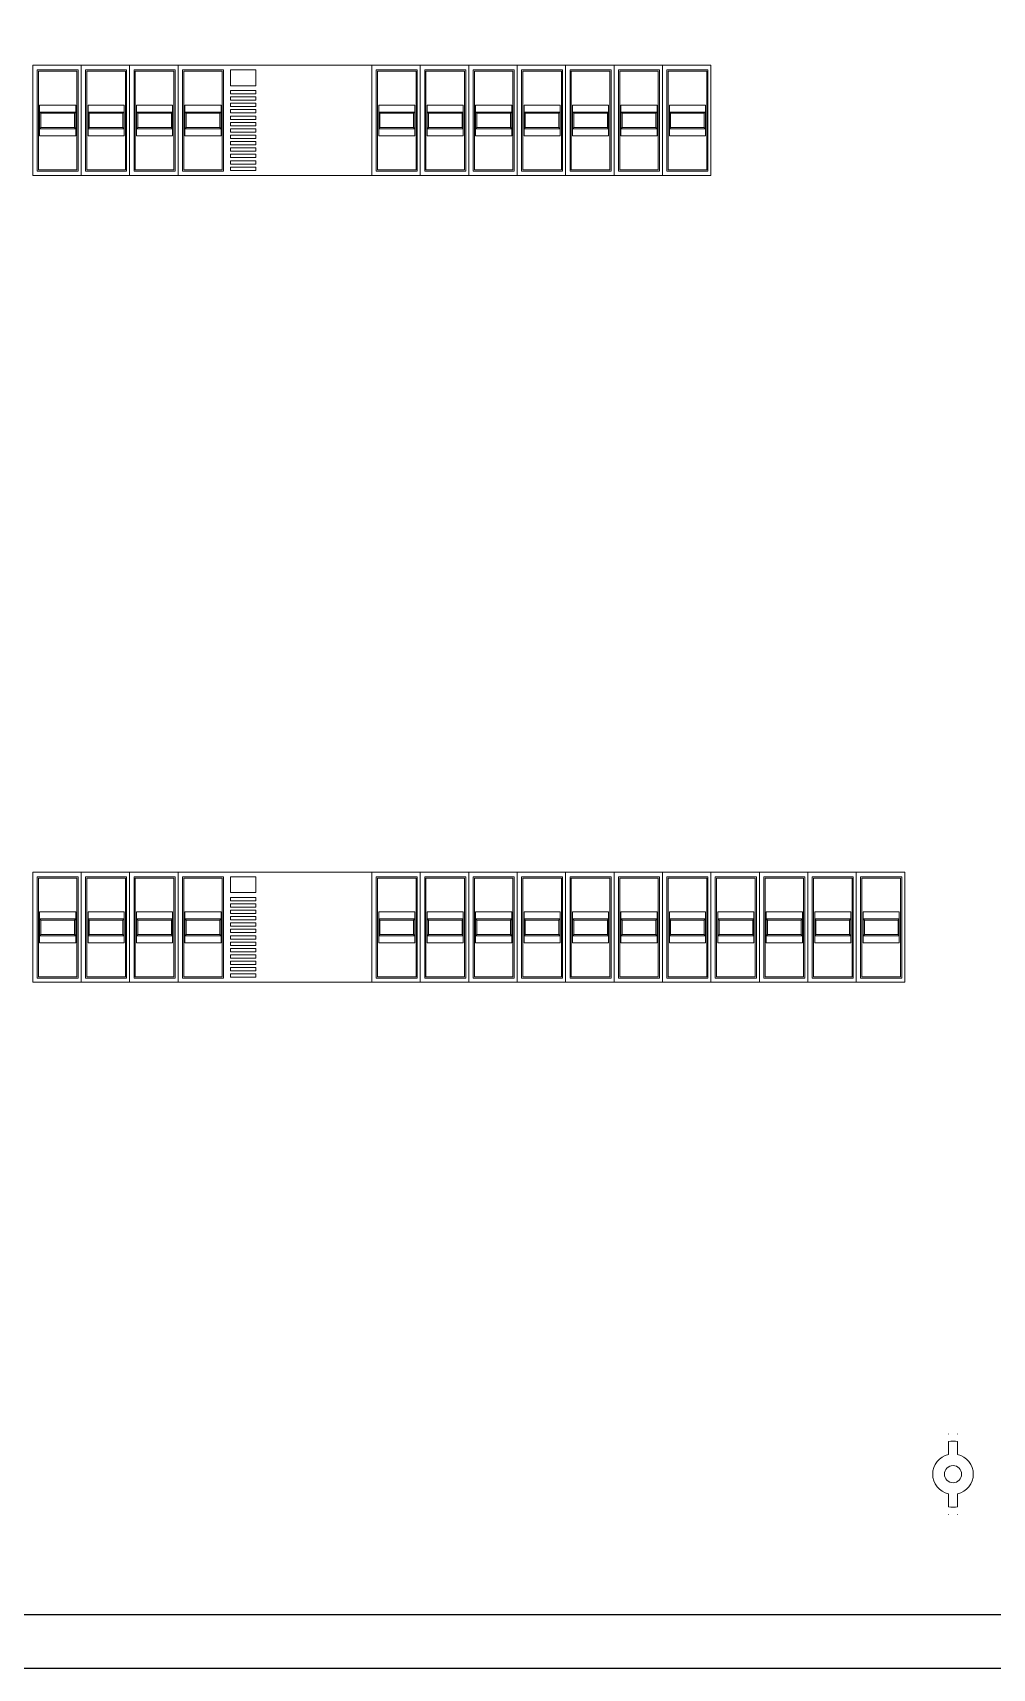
# Model space of a CAD drawing. Header units: millimetres. Extents: x 2046 to 14753, y 2361 to 29276.
# Drawn here: x 10163.2 to 10198.9, y 4203.6 to 4264.4 of the extents above; entities that cross this region are included whole.
import ezdxf

# ---------------------------------------------------------------- set-up
doc = ezdxf.new("R2010")
doc.units = ezdxf.units.MM
doc.layers.add('MYKUVVET', color=1, linetype='Continuous')

msp = doc.modelspace()

# ---------------------------------------------------------------- linework, layer by layer
at = {"color": 8, "lineweight": 9}
for p, q in [((10163.249, 4263.155), (10163.249, 4259.064)), ((10165.049, 4263.155), (10163.249, 4263.155)), ((10165.049, 4263.155), (10165.049, 4259.064)), ((10166.849, 4263.155), (10165.049, 4263.155)), ((10166.849, 4263.155), (10166.849, 4259.064)), ((10168.649, 4263.155), (10166.849, 4263.155)), ((10175.849, 4263.155), (10175.849, 4259.064)), ((10177.649, 4263.155), (10175.849, 4263.155)), ((10177.649, 4263.155), (10177.649, 4259.064)), ((10179.449, 4263.155), (10177.649, 4263.155)), ((10179.449, 4263.155), (10179.449, 4259.064)), ((10181.249, 4263.155), (10179.449, 4263.155)), ((10181.249, 4263.155), (10181.249, 4259.064)), ((10183.049, 4263.155), (10181.249, 4263.155)), ((10183.049, 4263.155), (10183.049, 4259.064)), ((10184.849, 4263.155), (10183.049, 4263.155)), ((10184.849, 4263.155), (10184.849, 4259.064)), ((10186.649, 4263.155), (10184.849, 4263.155)), ((10186.649, 4263.155), (10186.649, 4259.064)), ((10188.449, 4263.155), (10186.649, 4263.155)), ((10188.449, 4263.155), (10188.449, 4259.064)), ((10163.249, 4259.064), (10165.049, 4259.064)), ((10165.049, 4259.064), (10166.849, 4259.064)), ((10166.849, 4259.064), (10168.649, 4259.064)), ((10175.849, 4259.064), (10177.649, 4259.064)), ((10177.649, 4259.064), (10179.449, 4259.064)), ((10179.449, 4259.064), (10181.249, 4259.064)), ((10181.249, 4259.064), (10183.049, 4259.064)), ((10183.049, 4259.064), (10184.849, 4259.064)), ((10184.849, 4259.064), (10186.649, 4259.064)), ((10186.649, 4259.064), (10188.449, 4259.064)), ((10163.249, 4233.155), (10163.249, 4229.064)), ((10165.049, 4233.155), (10163.249, 4233.155)), ((10165.049, 4233.155), (10165.049, 4229.064)), ((10166.849, 4233.155), (10165.049, 4233.155)), ((10166.849, 4233.155), (10166.849, 4229.064)), ((10168.649, 4233.155), (10166.849, 4233.155)), ((10175.849, 4233.155), (10175.849, 4229.064)), ((10177.649, 4233.155), (10175.849, 4233.155)), ((10177.649, 4233.155), (10177.649, 4229.064)), ((10179.449, 4233.155), (10177.649, 4233.155)), ((10179.449, 4233.155), (10179.449, 4229.064)), ((10181.249, 4233.155), (10179.449, 4233.155)), ((10181.249, 4233.155), (10181.249, 4229.064)), ((10183.049, 4233.155), (10181.249, 4233.155)), ((10183.049, 4233.155), (10183.049, 4229.064)), ((10184.849, 4233.155), (10183.049, 4233.155)), ((10184.849, 4233.155), (10184.849, 4229.064)), ((10186.649, 4233.155), (10184.849, 4233.155)), ((10186.649, 4233.155), (10186.649, 4229.064)), ((10188.449, 4233.155), (10186.649, 4233.155)), ((10188.449, 4233.155), (10188.449, 4229.064)), ((10190.249, 4233.155), (10188.449, 4233.155)), ((10190.249, 4233.155), (10190.249, 4229.064)), ((10192.049, 4233.155), (10190.249, 4233.155)), ((10192.049, 4233.155), (10192.049, 4229.064)), ((10193.849, 4233.155), (10192.049, 4233.155)), ((10193.849, 4233.155), (10193.849, 4229.064)), ((10195.649, 4233.155), (10193.849, 4233.155)), ((10195.649, 4233.155), (10195.649, 4229.064)), ((10163.249, 4229.064), (10165.049, 4229.064)), ((10165.049, 4229.064), (10166.849, 4229.064)), ((10166.849, 4229.064), (10168.649, 4229.064)), ((10175.849, 4229.064), (10177.649, 4229.064)), ((10177.649, 4229.064), (10179.449, 4229.064)), ((10179.449, 4229.064), (10181.249, 4229.064)), ((10181.249, 4229.064), (10183.049, 4229.064)), ((10183.049, 4229.064), (10184.849, 4229.064)), ((10184.849, 4229.064), (10186.649, 4229.064)), ((10186.649, 4229.064), (10188.449, 4229.064)), ((10188.449, 4229.064), (10190.249, 4229.064)), ((10190.249, 4229.064), (10192.049, 4229.064)), ((10192.049, 4229.064), (10193.849, 4229.064)), ((10193.849, 4229.064), (10195.649, 4229.064))]:
    msp.add_line(p, q, dxfattribs=at)
at = {"color": 30, "lineweight": 9}
for p, q in [((10163.412, 4262.982), (10163.412, 4259.218)), ((10164.937, 4262.982), (10163.412, 4262.982)), ((10163.458, 4262.936), (10163.458, 4259.263)), ((10164.892, 4262.936), (10163.458, 4262.936)), ((10164.892, 4259.263), (10164.892, 4262.936)), ((10164.937, 4259.218), (10164.937, 4262.982)), ((10165.212, 4262.982), (10165.212, 4259.218)), ((10166.737, 4262.982), (10165.212, 4262.982)), ((10165.258, 4262.936), (10165.258, 4259.263)), ((10166.692, 4262.936), (10165.258, 4262.936)), ((10166.692, 4259.263), (10166.692, 4262.936)), ((10166.737, 4259.218), (10166.737, 4262.982)), ((10167.012, 4262.982), (10167.012, 4259.218)), ((10168.537, 4262.982), (10167.012, 4262.982)), ((10167.058, 4262.936), (10167.058, 4259.263)), ((10168.492, 4262.936), (10167.058, 4262.936)), ((10168.492, 4259.263), (10168.492, 4262.936)), ((10168.537, 4259.218), (10168.537, 4262.982)), ((10168.649, 4263.155), (10168.649, 4259.064)), ((10175.849, 4263.155), (10168.649, 4263.155)), ((10168.812, 4262.982), (10168.812, 4259.218)), ((10170.337, 4262.982), (10168.812, 4262.982)), ((10168.858, 4262.936), (10168.858, 4259.263)), ((10170.292, 4262.936), (10168.858, 4262.936)), ((10170.292, 4259.263), (10170.292, 4262.936)), ((10170.337, 4259.218), (10170.337, 4262.982)), ((10170.596, 4262.982), (10170.596, 4262.397)), ((10171.544, 4262.982), (10170.596, 4262.982)), ((10171.544, 4262.397), (10171.544, 4262.982)), ((10175.849, 4259.064), (10175.849, 4263.155)), ((10176.012, 4262.982), (10176.012, 4259.218)), ((10177.537, 4262.982), (10176.012, 4262.982)), ((10176.058, 4262.936), (10176.058, 4259.263)), ((10177.492, 4262.936), (10176.058, 4262.936)), ((10177.492, 4259.263), (10177.492, 4262.936)), ((10177.537, 4259.218), (10177.537, 4262.982)), ((10177.812, 4262.982), (10177.812, 4259.218)), ((10179.337, 4262.982), (10177.812, 4262.982)), ((10177.858, 4262.936), (10177.858, 4259.263)), ((10179.292, 4262.936), (10177.858, 4262.936)), ((10179.292, 4259.263), (10179.292, 4262.936)), ((10179.337, 4259.218), (10179.337, 4262.982)), ((10179.612, 4262.982), (10179.612, 4259.218)), ((10181.137, 4262.982), (10179.612, 4262.982)), ((10179.658, 4262.936), (10179.658, 4259.263)), ((10181.092, 4262.936), (10179.658, 4262.936)), ((10181.092, 4259.263), (10181.092, 4262.936)), ((10181.137, 4259.218), (10181.137, 4262.982)), ((10181.412, 4262.982), (10181.412, 4259.218)), ((10182.937, 4262.982), (10181.412, 4262.982)), ((10181.458, 4262.936), (10181.458, 4259.263)), ((10182.892, 4262.936), (10181.458, 4262.936)), ((10182.892, 4259.263), (10182.892, 4262.936)), ((10182.937, 4259.218), (10182.937, 4262.982)), ((10183.212, 4262.982), (10183.212, 4259.218)), ((10184.737, 4262.982), (10183.212, 4262.982)), ((10183.258, 4262.936), (10183.258, 4259.263)), ((10184.692, 4262.936), (10183.258, 4262.936)), ((10184.692, 4259.263), (10184.692, 4262.936)), ((10184.737, 4259.218), (10184.737, 4262.982)), ((10185.012, 4262.982), (10185.012, 4259.218)), ((10186.537, 4262.982), (10185.012, 4262.982)), ((10185.058, 4262.936), (10185.058, 4259.263)), ((10186.492, 4262.936), (10185.058, 4262.936)), ((10186.492, 4259.263), (10186.492, 4262.936)), ((10186.537, 4259.218), (10186.537, 4262.982)), ((10186.812, 4262.982), (10186.812, 4259.218)), ((10188.337, 4262.982), (10186.812, 4262.982)), ((10186.858, 4262.936), (10186.858, 4259.263)), ((10188.292, 4262.936), (10186.858, 4262.936)), ((10188.292, 4259.263), (10188.292, 4262.936)), ((10188.337, 4259.218), (10188.337, 4262.982)), ((10170.596, 4262.397), (10171.544, 4262.397)), ((10170.596, 4262.22), (10170.596, 4262.095)), ((10171.544, 4262.22), (10170.596, 4262.22)), ((10171.544, 4262.095), (10171.544, 4262.22)), ((10163.503, 4261.678), (10163.503, 4260.532)), ((10164.846, 4261.678), (10163.503, 4261.678)), ((10164.846, 4260.532), (10164.846, 4261.678)), ((10165.303, 4261.678), (10165.303, 4260.532)), ((10166.646, 4261.678), (10165.303, 4261.678)), ((10166.646, 4260.532), (10166.646, 4261.678)), ((10167.103, 4261.678), (10167.103, 4260.532)), ((10168.446, 4261.678), (10167.103, 4261.678)), ((10168.446, 4260.532), (10168.446, 4261.678)), ((10168.903, 4261.678), (10168.903, 4260.532)), ((10170.246, 4261.678), (10168.903, 4261.678)), ((10170.246, 4260.532), (10170.246, 4261.678)), ((10170.596, 4262.095), (10171.544, 4262.095)), ((10170.596, 4261.982), (10170.596, 4261.858)), ((10171.544, 4261.982), (10170.596, 4261.982)), ((10170.596, 4261.858), (10171.544, 4261.858)), ((10170.596, 4261.745), (10170.596, 4261.62)), ((10171.544, 4261.745), (10170.596, 4261.745)), ((10170.596, 4261.62), (10171.544, 4261.62)), ((10171.544, 4261.858), (10171.544, 4261.982)), ((10171.544, 4261.62), (10171.544, 4261.745)), ((10176.103, 4261.678), (10176.103, 4260.532)), ((10177.446, 4261.678), (10176.103, 4261.678)), ((10177.446, 4260.532), (10177.446, 4261.678)), ((10177.903, 4261.678), (10177.903, 4260.532)), ((10179.246, 4261.678), (10177.903, 4261.678)), ((10179.246, 4260.532), (10179.246, 4261.678)), ((10179.703, 4261.678), (10179.703, 4260.532)), ((10181.046, 4261.678), (10179.703, 4261.678)), ((10181.046, 4260.532), (10181.046, 4261.678)), ((10181.503, 4261.678), (10181.503, 4260.532)), ((10182.846, 4261.678), (10181.503, 4261.678)), ((10182.846, 4260.532), (10182.846, 4261.678)), ((10183.303, 4261.678), (10183.303, 4260.532)), ((10184.646, 4261.678), (10183.303, 4261.678)), ((10184.646, 4260.532), (10184.646, 4261.678)), ((10185.103, 4261.678), (10185.103, 4260.532)), ((10186.446, 4261.678), (10185.103, 4261.678)), ((10186.446, 4260.532), (10186.446, 4261.678)), ((10186.903, 4261.678), (10186.903, 4260.532)), ((10188.246, 4261.678), (10186.903, 4261.678)), ((10188.246, 4260.532), (10188.246, 4261.678)), ((10164.846, 4261.417), (10163.503, 4261.417)), ((10163.549, 4261.371), (10163.503, 4261.417)), ((10164.801, 4261.371), (10163.549, 4261.371)), ((10163.549, 4260.839), (10163.549, 4261.371)), ((10164.801, 4261.371), (10164.846, 4261.417)), ((10164.801, 4260.839), (10164.801, 4261.371)), ((10166.646, 4261.417), (10165.303, 4261.417)), ((10165.349, 4261.371), (10165.303, 4261.417)), ((10166.601, 4261.371), (10165.349, 4261.371)), ((10165.349, 4260.839), (10165.349, 4261.371)), ((10166.601, 4261.371), (10166.646, 4261.417)), ((10166.601, 4260.839), (10166.601, 4261.371)), ((10168.446, 4261.417), (10167.103, 4261.417)), ((10167.149, 4261.371), (10167.103, 4261.417)), ((10168.401, 4261.371), (10167.149, 4261.371)), ((10167.149, 4260.839), (10167.149, 4261.371)), ((10168.401, 4261.371), (10168.446, 4261.417)), ((10168.401, 4260.839), (10168.401, 4261.371)), ((10170.246, 4261.417), (10168.903, 4261.417)), ((10168.949, 4261.371), (10168.903, 4261.417)), ((10170.201, 4261.371), (10168.949, 4261.371)), ((10168.949, 4260.839), (10168.949, 4261.371)), ((10170.201, 4261.371), (10170.246, 4261.417)), ((10170.201, 4260.839), (10170.201, 4261.371)), ((10170.596, 4261.508), (10170.596, 4261.383)), ((10171.544, 4261.508), (10170.596, 4261.508)), ((10170.596, 4261.383), (10171.544, 4261.383)), ((10170.596, 4261.27), (10170.596, 4261.146)), ((10171.544, 4261.27), (10170.596, 4261.27)), ((10170.596, 4261.146), (10171.544, 4261.146)), ((10170.596, 4261.033), (10170.596, 4260.909)), ((10171.544, 4261.033), (10170.596, 4261.033)), ((10170.596, 4260.909), (10171.544, 4260.909)), ((10171.544, 4261.383), (10171.544, 4261.508)), ((10171.544, 4261.146), (10171.544, 4261.27)), ((10171.544, 4260.909), (10171.544, 4261.033)), ((10177.446, 4261.417), (10176.103, 4261.417)), ((10176.149, 4261.371), (10176.103, 4261.417)), ((10177.401, 4261.371), (10176.149, 4261.371)), ((10176.149, 4260.839), (10176.149, 4261.371)), ((10177.401, 4261.371), (10177.446, 4261.417)), ((10177.401, 4260.839), (10177.401, 4261.371)), ((10179.246, 4261.417), (10177.903, 4261.417)), ((10177.949, 4261.371), (10177.903, 4261.417)), ((10179.201, 4261.371), (10177.949, 4261.371)), ((10177.949, 4260.839), (10177.949, 4261.371)), ((10179.201, 4261.371), (10179.246, 4261.417)), ((10179.201, 4260.839), (10179.201, 4261.371)), ((10181.046, 4261.417), (10179.703, 4261.417)), ((10179.749, 4261.371), (10179.703, 4261.417)), ((10181.001, 4261.371), (10179.749, 4261.371)), ((10179.749, 4260.839), (10179.749, 4261.371)), ((10181.001, 4261.371), (10181.046, 4261.417)), ((10181.001, 4260.839), (10181.001, 4261.371)), ((10182.846, 4261.417), (10181.503, 4261.417)), ((10181.549, 4261.371), (10181.503, 4261.417)), ((10182.801, 4261.371), (10181.549, 4261.371)), ((10181.549, 4260.839), (10181.549, 4261.371)), ((10182.801, 4261.371), (10182.846, 4261.417)), ((10182.801, 4260.839), (10182.801, 4261.371)), ((10184.646, 4261.417), (10183.303, 4261.417)), ((10183.349, 4261.371), (10183.303, 4261.417)), ((10184.601, 4261.371), (10183.349, 4261.371)), ((10183.349, 4260.839), (10183.349, 4261.371)), ((10184.601, 4261.371), (10184.646, 4261.417)), ((10184.601, 4260.839), (10184.601, 4261.371)), ((10186.446, 4261.417), (10185.103, 4261.417)), ((10185.149, 4261.371), (10185.103, 4261.417)), ((10186.401, 4261.371), (10185.149, 4261.371)), ((10185.149, 4260.839), (10185.149, 4261.371)), ((10186.401, 4261.371), (10186.446, 4261.417)), ((10186.401, 4260.839), (10186.401, 4261.371)), ((10188.246, 4261.417), (10186.903, 4261.417)), ((10186.949, 4261.371), (10186.903, 4261.417)), ((10188.201, 4261.371), (10186.949, 4261.371)), ((10186.949, 4260.839), (10186.949, 4261.371)), ((10188.201, 4261.371), (10188.246, 4261.417)), ((10188.201, 4260.839), (10188.201, 4261.371)), ((10163.549, 4260.839), (10163.503, 4260.794)), ((10164.846, 4260.794), (10163.503, 4260.794)), ((10163.503, 4260.532), (10164.846, 4260.532)), ((10164.801, 4260.839), (10163.549, 4260.839)), ((10164.801, 4260.839), (10164.846, 4260.794)), ((10165.349, 4260.839), (10165.303, 4260.794)), ((10166.646, 4260.794), (10165.303, 4260.794)), ((10165.303, 4260.532), (10166.646, 4260.532)), ((10166.601, 4260.839), (10165.349, 4260.839)), ((10166.601, 4260.839), (10166.646, 4260.794)), ((10167.149, 4260.839), (10167.103, 4260.794)), ((10168.446, 4260.794), (10167.103, 4260.794)), ((10167.103, 4260.532), (10168.446, 4260.532)), ((10168.401, 4260.839), (10167.149, 4260.839)), ((10168.401, 4260.839), (10168.446, 4260.794)), ((10168.949, 4260.839), (10168.903, 4260.794)), ((10170.246, 4260.794), (10168.903, 4260.794)), ((10168.903, 4260.532), (10170.246, 4260.532)), ((10170.201, 4260.839), (10168.949, 4260.839)), ((10170.201, 4260.839), (10170.246, 4260.794)), ((10170.596, 4260.796), (10170.596, 4260.671)), ((10171.544, 4260.796), (10170.596, 4260.796)), ((10170.596, 4260.671), (10171.544, 4260.671)), ((10170.596, 4260.559), (10170.596, 4260.434)), ((10171.544, 4260.559), (10170.596, 4260.559)), ((10170.596, 4260.434), (10171.544, 4260.434)), ((10170.596, 4260.321), (10170.596, 4260.197)), ((10171.544, 4260.321), (10170.596, 4260.321)), ((10171.544, 4260.671), (10171.544, 4260.796)), ((10171.544, 4260.434), (10171.544, 4260.559)), ((10171.544, 4260.197), (10171.544, 4260.321)), ((10176.149, 4260.839), (10176.103, 4260.794)), ((10177.446, 4260.794), (10176.103, 4260.794)), ((10176.103, 4260.532), (10177.446, 4260.532)), ((10177.401, 4260.839), (10176.149, 4260.839)), ((10177.401, 4260.839), (10177.446, 4260.794)), ((10177.949, 4260.839), (10177.903, 4260.794)), ((10179.246, 4260.794), (10177.903, 4260.794)), ((10177.903, 4260.532), (10179.246, 4260.532)), ((10179.201, 4260.839), (10177.949, 4260.839)), ((10179.201, 4260.839), (10179.246, 4260.794)), ((10179.749, 4260.839), (10179.703, 4260.794)), ((10181.046, 4260.794), (10179.703, 4260.794)), ((10179.703, 4260.532), (10181.046, 4260.532)), ((10181.001, 4260.839), (10179.749, 4260.839)), ((10181.001, 4260.839), (10181.046, 4260.794)), ((10181.549, 4260.839), (10181.503, 4260.794)), ((10182.846, 4260.794), (10181.503, 4260.794)), ((10181.503, 4260.532), (10182.846, 4260.532)), ((10182.801, 4260.839), (10181.549, 4260.839)), ((10182.801, 4260.839), (10182.846, 4260.794)), ((10183.349, 4260.839), (10183.303, 4260.794)), ((10184.646, 4260.794), (10183.303, 4260.794)), ((10183.303, 4260.532), (10184.646, 4260.532)), ((10184.601, 4260.839), (10183.349, 4260.839)), ((10184.601, 4260.839), (10184.646, 4260.794)), ((10185.149, 4260.839), (10185.103, 4260.794)), ((10186.446, 4260.794), (10185.103, 4260.794)), ((10185.103, 4260.532), (10186.446, 4260.532)), ((10186.401, 4260.839), (10185.149, 4260.839)), ((10186.401, 4260.839), (10186.446, 4260.794)), ((10186.949, 4260.839), (10186.903, 4260.794)), ((10188.246, 4260.794), (10186.903, 4260.794)), ((10186.903, 4260.532), (10188.246, 4260.532)), ((10188.201, 4260.839), (10186.949, 4260.839)), ((10188.201, 4260.839), (10188.246, 4260.794)), ((10170.596, 4260.197), (10171.544, 4260.197)), ((10170.596, 4260.084), (10170.596, 4259.959)), ((10171.544, 4260.084), (10170.596, 4260.084)), ((10170.596, 4259.959), (10171.544, 4259.959)), ((10170.596, 4259.847), (10170.596, 4259.722)), ((10171.544, 4259.847), (10170.596, 4259.847)), ((10170.596, 4259.722), (10171.544, 4259.722)), ((10171.544, 4259.959), (10171.544, 4260.084)), ((10171.544, 4259.722), (10171.544, 4259.847)), ((10163.412, 4259.218), (10164.937, 4259.218)), ((10163.458, 4259.263), (10164.892, 4259.263)), ((10165.212, 4259.218), (10166.737, 4259.218)), ((10165.258, 4259.263), (10166.692, 4259.263)), ((10167.012, 4259.218), (10168.537, 4259.218)), ((10167.058, 4259.263), (10168.492, 4259.263)), ((10168.812, 4259.218), (10170.337, 4259.218)), ((10168.858, 4259.263), (10170.292, 4259.263)), ((10170.596, 4259.609), (10170.596, 4259.485)), ((10171.544, 4259.609), (10170.596, 4259.609)), ((10170.596, 4259.485), (10171.544, 4259.485)), ((10170.596, 4259.372), (10170.596, 4259.248)), ((10171.544, 4259.372), (10170.596, 4259.372)), ((10170.596, 4259.248), (10171.544, 4259.248)), ((10171.544, 4259.485), (10171.544, 4259.609)), ((10171.544, 4259.248), (10171.544, 4259.372)), ((10176.012, 4259.218), (10177.537, 4259.218)), ((10176.058, 4259.263), (10177.492, 4259.263)), ((10177.812, 4259.218), (10179.337, 4259.218)), ((10177.858, 4259.263), (10179.292, 4259.263)), ((10179.612, 4259.218), (10181.137, 4259.218)), ((10179.658, 4259.263), (10181.092, 4259.263)), ((10181.412, 4259.218), (10182.937, 4259.218)), ((10181.458, 4259.263), (10182.892, 4259.263)), ((10183.212, 4259.218), (10184.737, 4259.218)), ((10183.258, 4259.263), (10184.692, 4259.263)), ((10185.012, 4259.218), (10186.537, 4259.218)), ((10185.058, 4259.263), (10186.492, 4259.263)), ((10186.812, 4259.218), (10188.337, 4259.218)), ((10186.858, 4259.263), (10188.292, 4259.263)), ((10168.649, 4259.064), (10175.849, 4259.064)), ((10163.412, 4232.982), (10163.412, 4229.218)), ((10164.937, 4232.982), (10163.412, 4232.982)), ((10163.458, 4232.936), (10163.458, 4229.263)), ((10164.892, 4232.936), (10163.458, 4232.936)), ((10164.892, 4229.263), (10164.892, 4232.936)), ((10164.937, 4229.218), (10164.937, 4232.982)), ((10165.212, 4232.982), (10165.212, 4229.218)), ((10166.737, 4232.982), (10165.212, 4232.982)), ((10165.258, 4232.936), (10165.258, 4229.263)), ((10166.692, 4232.936), (10165.258, 4232.936)), ((10166.692, 4229.263), (10166.692, 4232.936)), ((10166.737, 4229.218), (10166.737, 4232.982)), ((10167.012, 4232.982), (10167.012, 4229.218)), ((10168.537, 4232.982), (10167.012, 4232.982)), ((10167.058, 4232.936), (10167.058, 4229.263)), ((10168.492, 4232.936), (10167.058, 4232.936)), ((10168.492, 4229.263), (10168.492, 4232.936)), ((10168.537, 4229.218), (10168.537, 4232.982)), ((10168.649, 4233.155), (10168.649, 4229.064)), ((10175.849, 4233.155), (10168.649, 4233.155)), ((10168.812, 4232.982), (10168.812, 4229.218)), ((10170.337, 4232.982), (10168.812, 4232.982)), ((10168.858, 4232.936), (10168.858, 4229.263)), ((10170.292, 4232.936), (10168.858, 4232.936)), ((10170.292, 4229.263), (10170.292, 4232.936)), ((10170.337, 4229.218), (10170.337, 4232.982)), ((10170.596, 4232.982), (10170.596, 4232.397)), ((10171.544, 4232.982), (10170.596, 4232.982)), ((10171.544, 4232.397), (10171.544, 4232.982)), ((10175.849, 4229.064), (10175.849, 4233.155)), ((10176.012, 4232.982), (10176.012, 4229.218)), ((10177.537, 4232.982), (10176.012, 4232.982)), ((10176.058, 4232.936), (10176.058, 4229.263)), ((10177.492, 4232.936), (10176.058, 4232.936)), ((10177.492, 4229.263), (10177.492, 4232.936)), ((10177.537, 4229.218), (10177.537, 4232.982)), ((10177.812, 4232.982), (10177.812, 4229.218)), ((10179.337, 4232.982), (10177.812, 4232.982)), ((10177.858, 4232.936), (10177.858, 4229.263)), ((10179.292, 4232.936), (10177.858, 4232.936)), ((10179.292, 4229.263), (10179.292, 4232.936)), ((10179.337, 4229.218), (10179.337, 4232.982)), ((10179.612, 4232.982), (10179.612, 4229.218)), ((10181.137, 4232.982), (10179.612, 4232.982)), ((10179.658, 4232.936), (10179.658, 4229.263)), ((10181.092, 4232.936), (10179.658, 4232.936)), ((10181.092, 4229.263), (10181.092, 4232.936)), ((10181.137, 4229.218), (10181.137, 4232.982)), ((10181.412, 4232.982), (10181.412, 4229.218)), ((10182.937, 4232.982), (10181.412, 4232.982)), ((10181.458, 4232.936), (10181.458, 4229.263)), ((10182.892, 4232.936), (10181.458, 4232.936)), ((10182.892, 4229.263), (10182.892, 4232.936)), ((10182.937, 4229.218), (10182.937, 4232.982)), ((10183.212, 4232.982), (10183.212, 4229.218)), ((10184.737, 4232.982), (10183.212, 4232.982)), ((10183.258, 4232.936), (10183.258, 4229.263)), ((10184.692, 4232.936), (10183.258, 4232.936)), ((10184.692, 4229.263), (10184.692, 4232.936)), ((10184.737, 4229.218), (10184.737, 4232.982)), ((10185.012, 4232.982), (10185.012, 4229.218)), ((10186.537, 4232.982), (10185.012, 4232.982)), ((10185.058, 4232.936), (10185.058, 4229.263)), ((10186.492, 4232.936), (10185.058, 4232.936)), ((10186.492, 4229.263), (10186.492, 4232.936)), ((10186.537, 4229.218), (10186.537, 4232.982)), ((10186.812, 4232.982), (10186.812, 4229.218)), ((10188.337, 4232.982), (10186.812, 4232.982)), ((10186.858, 4232.936), (10186.858, 4229.263)), ((10188.292, 4232.936), (10186.858, 4232.936)), ((10188.292, 4229.263), (10188.292, 4232.936)), ((10188.337, 4229.218), (10188.337, 4232.982)), ((10188.612, 4232.982), (10188.612, 4229.218)), ((10190.137, 4232.982), (10188.612, 4232.982)), ((10188.658, 4232.936), (10188.658, 4229.263)), ((10190.092, 4232.936), (10188.658, 4232.936)), ((10190.092, 4229.263), (10190.092, 4232.936)), ((10190.137, 4229.218), (10190.137, 4232.982)), ((10190.412, 4232.982), (10190.412, 4229.218)), ((10191.937, 4232.982), (10190.412, 4232.982)), ((10190.458, 4232.936), (10190.458, 4229.263)), ((10191.892, 4232.936), (10190.458, 4232.936)), ((10191.892, 4229.263), (10191.892, 4232.936)), ((10191.937, 4229.218), (10191.937, 4232.982)), ((10192.212, 4232.982), (10192.212, 4229.218)), ((10193.737, 4232.982), (10192.212, 4232.982)), ((10192.258, 4232.936), (10192.258, 4229.263)), ((10193.692, 4232.936), (10192.258, 4232.936)), ((10193.692, 4229.263), (10193.692, 4232.936)), ((10193.737, 4229.218), (10193.737, 4232.982)), ((10194.012, 4232.982), (10194.012, 4229.218)), ((10195.537, 4232.982), (10194.012, 4232.982)), ((10194.058, 4232.936), (10194.058, 4229.263)), ((10195.492, 4232.936), (10194.058, 4232.936)), ((10195.492, 4229.263), (10195.492, 4232.936)), ((10195.537, 4229.218), (10195.537, 4232.982)), ((10170.596, 4232.397), (10171.544, 4232.397)), ((10170.596, 4232.22), (10170.596, 4232.095)), ((10171.544, 4232.22), (10170.596, 4232.22)), ((10170.596, 4232.095), (10171.544, 4232.095)), ((10170.596, 4231.982), (10170.596, 4231.858)), ((10171.544, 4231.982), (10170.596, 4231.982)), ((10170.596, 4231.858), (10171.544, 4231.858)), ((10170.596, 4231.745), (10170.596, 4231.62)), ((10171.544, 4231.745), (10170.596, 4231.745)), ((10171.544, 4232.095), (10171.544, 4232.22)), ((10171.544, 4231.858), (10171.544, 4231.982)), ((10171.544, 4231.62), (10171.544, 4231.745)), ((10163.503, 4231.678), (10163.503, 4230.532)), ((10164.846, 4231.678), (10163.503, 4231.678)), ((10164.846, 4231.417), (10163.503, 4231.417)), ((10163.549, 4231.371), (10163.503, 4231.417)), ((10164.801, 4231.371), (10163.549, 4231.371)), ((10163.549, 4230.839), (10163.549, 4231.371)), ((10164.801, 4231.371), (10164.846, 4231.417)), ((10164.801, 4230.839), (10164.801, 4231.371)), ((10164.846, 4230.532), (10164.846, 4231.678)), ((10165.303, 4231.678), (10165.303, 4230.532)), ((10166.646, 4231.678), (10165.303, 4231.678)), ((10166.646, 4231.417), (10165.303, 4231.417)), ((10165.349, 4231.371), (10165.303, 4231.417)), ((10166.601, 4231.371), (10165.349, 4231.371)), ((10165.349, 4230.839), (10165.349, 4231.371)), ((10166.601, 4231.371), (10166.646, 4231.417)), ((10166.601, 4230.839), (10166.601, 4231.371)), ((10166.646, 4230.532), (10166.646, 4231.678)), ((10167.103, 4231.678), (10167.103, 4230.532)), ((10168.446, 4231.678), (10167.103, 4231.678)), ((10168.446, 4231.417), (10167.103, 4231.417)), ((10167.149, 4231.371), (10167.103, 4231.417)), ((10168.401, 4231.371), (10167.149, 4231.371)), ((10167.149, 4230.839), (10167.149, 4231.371)), ((10168.401, 4231.371), (10168.446, 4231.417)), ((10168.401, 4230.839), (10168.401, 4231.371)), ((10168.446, 4230.532), (10168.446, 4231.678)), ((10168.903, 4231.678), (10168.903, 4230.532)), ((10170.246, 4231.678), (10168.903, 4231.678)), ((10170.246, 4231.417), (10168.903, 4231.417)), ((10168.949, 4231.371), (10168.903, 4231.417)), ((10170.201, 4231.371), (10168.949, 4231.371)), ((10168.949, 4230.839), (10168.949, 4231.371)), ((10170.201, 4231.371), (10170.246, 4231.417)), ((10170.201, 4230.839), (10170.201, 4231.371)), ((10170.246, 4230.532), (10170.246, 4231.678)), ((10170.596, 4231.62), (10171.544, 4231.62)), ((10170.596, 4231.508), (10170.596, 4231.383)), ((10171.544, 4231.508), (10170.596, 4231.508)), ((10170.596, 4231.383), (10171.544, 4231.383)), ((10170.596, 4231.27), (10170.596, 4231.146)), ((10171.544, 4231.27), (10170.596, 4231.27)), ((10170.596, 4231.146), (10171.544, 4231.146)), ((10171.544, 4231.383), (10171.544, 4231.508)), ((10171.544, 4231.146), (10171.544, 4231.27)), ((10176.103, 4231.678), (10176.103, 4230.532)), ((10177.446, 4231.678), (10176.103, 4231.678)), ((10177.446, 4231.417), (10176.103, 4231.417)), ((10176.149, 4231.371), (10176.103, 4231.417)), ((10177.401, 4231.371), (10176.149, 4231.371)), ((10176.149, 4230.839), (10176.149, 4231.371)), ((10177.401, 4231.371), (10177.446, 4231.417)), ((10177.401, 4230.839), (10177.401, 4231.371)), ((10177.446, 4230.532), (10177.446, 4231.678)), ((10177.903, 4231.678), (10177.903, 4230.532)), ((10179.246, 4231.678), (10177.903, 4231.678)), ((10179.246, 4231.417), (10177.903, 4231.417)), ((10177.949, 4231.371), (10177.903, 4231.417)), ((10179.201, 4231.371), (10177.949, 4231.371)), ((10177.949, 4230.839), (10177.949, 4231.371)), ((10179.201, 4231.371), (10179.246, 4231.417)), ((10179.201, 4230.839), (10179.201, 4231.371)), ((10179.246, 4230.532), (10179.246, 4231.678)), ((10179.703, 4231.678), (10179.703, 4230.532)), ((10181.046, 4231.678), (10179.703, 4231.678)), ((10181.046, 4231.417), (10179.703, 4231.417)), ((10179.749, 4231.371), (10179.703, 4231.417)), ((10181.001, 4231.371), (10179.749, 4231.371)), ((10179.749, 4230.839), (10179.749, 4231.371)), ((10181.001, 4231.371), (10181.046, 4231.417)), ((10181.001, 4230.839), (10181.001, 4231.371)), ((10181.046, 4230.532), (10181.046, 4231.678)), ((10181.503, 4231.678), (10181.503, 4230.532)), ((10182.846, 4231.678), (10181.503, 4231.678)), ((10182.846, 4231.417), (10181.503, 4231.417)), ((10181.549, 4231.371), (10181.503, 4231.417)), ((10182.801, 4231.371), (10181.549, 4231.371)), ((10181.549, 4230.839), (10181.549, 4231.371)), ((10182.801, 4231.371), (10182.846, 4231.417)), ((10182.801, 4230.839), (10182.801, 4231.371)), ((10182.846, 4230.532), (10182.846, 4231.678)), ((10183.303, 4231.678), (10183.303, 4230.532)), ((10184.646, 4231.678), (10183.303, 4231.678)), ((10184.646, 4231.417), (10183.303, 4231.417)), ((10183.349, 4231.371), (10183.303, 4231.417)), ((10184.601, 4231.371), (10183.349, 4231.371)), ((10183.349, 4230.839), (10183.349, 4231.371)), ((10184.601, 4231.371), (10184.646, 4231.417)), ((10184.601, 4230.839), (10184.601, 4231.371)), ((10184.646, 4230.532), (10184.646, 4231.678)), ((10185.103, 4231.678), (10185.103, 4230.532)), ((10186.446, 4231.678), (10185.103, 4231.678)), ((10186.446, 4231.417), (10185.103, 4231.417)), ((10185.149, 4231.371), (10185.103, 4231.417)), ((10186.401, 4231.371), (10185.149, 4231.371)), ((10185.149, 4230.839), (10185.149, 4231.371)), ((10186.401, 4231.371), (10186.446, 4231.417)), ((10186.401, 4230.839), (10186.401, 4231.371)), ((10186.446, 4230.532), (10186.446, 4231.678)), ((10186.903, 4231.678), (10186.903, 4230.532)), ((10188.246, 4231.678), (10186.903, 4231.678)), ((10188.246, 4231.417), (10186.903, 4231.417)), ((10186.949, 4231.371), (10186.903, 4231.417)), ((10188.201, 4231.371), (10186.949, 4231.371)), ((10186.949, 4230.839), (10186.949, 4231.371)), ((10188.201, 4231.371), (10188.246, 4231.417)), ((10188.201, 4230.839), (10188.201, 4231.371)), ((10188.246, 4230.532), (10188.246, 4231.678)), ((10188.703, 4231.678), (10188.703, 4230.532)), ((10190.046, 4231.678), (10188.703, 4231.678)), ((10190.046, 4231.417), (10188.703, 4231.417)), ((10188.749, 4231.371), (10188.703, 4231.417)), ((10190.001, 4231.371), (10188.749, 4231.371)), ((10188.749, 4230.839), (10188.749, 4231.371)), ((10190.001, 4231.371), (10190.046, 4231.417)), ((10190.001, 4230.839), (10190.001, 4231.371)), ((10190.046, 4230.532), (10190.046, 4231.678)), ((10190.503, 4231.678), (10190.503, 4230.532)), ((10191.846, 4231.678), (10190.503, 4231.678)), ((10191.846, 4231.417), (10190.503, 4231.417)), ((10190.549, 4231.371), (10190.503, 4231.417)), ((10191.801, 4231.371), (10190.549, 4231.371)), ((10190.549, 4230.839), (10190.549, 4231.371)), ((10191.801, 4231.371), (10191.846, 4231.417)), ((10191.801, 4230.839), (10191.801, 4231.371)), ((10191.846, 4230.532), (10191.846, 4231.678)), ((10192.303, 4231.678), (10192.303, 4230.532)), ((10193.646, 4231.678), (10192.303, 4231.678)), ((10193.646, 4231.417), (10192.303, 4231.417)), ((10192.349, 4231.371), (10192.303, 4231.417)), ((10193.601, 4231.371), (10192.349, 4231.371)), ((10192.349, 4230.839), (10192.349, 4231.371)), ((10193.601, 4231.371), (10193.646, 4231.417)), ((10193.601, 4230.839), (10193.601, 4231.371)), ((10193.646, 4230.532), (10193.646, 4231.678)), ((10194.103, 4231.678), (10194.103, 4230.532)), ((10195.446, 4231.678), (10194.103, 4231.678)), ((10195.446, 4231.417), (10194.103, 4231.417)), ((10194.149, 4231.371), (10194.103, 4231.417)), ((10195.401, 4231.371), (10194.149, 4231.371)), ((10194.149, 4230.839), (10194.149, 4231.371)), ((10195.401, 4231.371), (10195.446, 4231.417)), ((10195.401, 4230.839), (10195.401, 4231.371)), ((10195.446, 4230.532), (10195.446, 4231.678)), ((10163.549, 4230.839), (10163.503, 4230.794)), ((10164.846, 4230.794), (10163.503, 4230.794)), ((10163.503, 4230.532), (10164.846, 4230.532)), ((10164.801, 4230.839), (10163.549, 4230.839)), ((10164.801, 4230.839), (10164.846, 4230.794)), ((10165.349, 4230.839), (10165.303, 4230.794)), ((10166.646, 4230.794), (10165.303, 4230.794)), ((10165.303, 4230.532), (10166.646, 4230.532)), ((10166.601, 4230.839), (10165.349, 4230.839)), ((10166.601, 4230.839), (10166.646, 4230.794)), ((10167.149, 4230.839), (10167.103, 4230.794)), ((10168.446, 4230.794), (10167.103, 4230.794)), ((10167.103, 4230.532), (10168.446, 4230.532)), ((10168.401, 4230.839), (10167.149, 4230.839)), ((10168.401, 4230.839), (10168.446, 4230.794)), ((10168.949, 4230.839), (10168.903, 4230.794)), ((10170.246, 4230.794), (10168.903, 4230.794)), ((10168.903, 4230.532), (10170.246, 4230.532)), ((10170.201, 4230.839), (10168.949, 4230.839)), ((10170.201, 4230.839), (10170.246, 4230.794)), ((10170.596, 4231.033), (10170.596, 4230.909)), ((10171.544, 4231.033), (10170.596, 4231.033)), ((10170.596, 4230.909), (10171.544, 4230.909)), ((10170.596, 4230.796), (10170.596, 4230.671)), ((10171.544, 4230.796), (10170.596, 4230.796)), ((10170.596, 4230.671), (10171.544, 4230.671)), ((10170.596, 4230.559), (10170.596, 4230.434)), ((10171.544, 4230.559), (10170.596, 4230.559)), ((10171.544, 4230.909), (10171.544, 4231.033)), ((10171.544, 4230.671), (10171.544, 4230.796)), ((10171.544, 4230.434), (10171.544, 4230.559)), ((10176.149, 4230.839), (10176.103, 4230.794)), ((10177.446, 4230.794), (10176.103, 4230.794)), ((10176.103, 4230.532), (10177.446, 4230.532)), ((10177.401, 4230.839), (10176.149, 4230.839)), ((10177.401, 4230.839), (10177.446, 4230.794)), ((10177.949, 4230.839), (10177.903, 4230.794)), ((10179.246, 4230.794), (10177.903, 4230.794)), ((10177.903, 4230.532), (10179.246, 4230.532)), ((10179.201, 4230.839), (10177.949, 4230.839)), ((10179.201, 4230.839), (10179.246, 4230.794)), ((10179.749, 4230.839), (10179.703, 4230.794)), ((10181.046, 4230.794), (10179.703, 4230.794)), ((10179.703, 4230.532), (10181.046, 4230.532)), ((10181.001, 4230.839), (10179.749, 4230.839)), ((10181.001, 4230.839), (10181.046, 4230.794)), ((10181.549, 4230.839), (10181.503, 4230.794)), ((10182.846, 4230.794), (10181.503, 4230.794)), ((10181.503, 4230.532), (10182.846, 4230.532)), ((10182.801, 4230.839), (10181.549, 4230.839)), ((10182.801, 4230.839), (10182.846, 4230.794)), ((10183.349, 4230.839), (10183.303, 4230.794)), ((10184.646, 4230.794), (10183.303, 4230.794)), ((10183.303, 4230.532), (10184.646, 4230.532)), ((10184.601, 4230.839), (10183.349, 4230.839)), ((10184.601, 4230.839), (10184.646, 4230.794)), ((10185.149, 4230.839), (10185.103, 4230.794)), ((10186.446, 4230.794), (10185.103, 4230.794)), ((10185.103, 4230.532), (10186.446, 4230.532)), ((10186.401, 4230.839), (10185.149, 4230.839)), ((10186.401, 4230.839), (10186.446, 4230.794)), ((10186.949, 4230.839), (10186.903, 4230.794)), ((10188.246, 4230.794), (10186.903, 4230.794)), ((10186.903, 4230.532), (10188.246, 4230.532)), ((10188.201, 4230.839), (10186.949, 4230.839)), ((10188.201, 4230.839), (10188.246, 4230.794)), ((10188.749, 4230.839), (10188.703, 4230.794)), ((10190.046, 4230.794), (10188.703, 4230.794)), ((10188.703, 4230.532), (10190.046, 4230.532)), ((10190.001, 4230.839), (10188.749, 4230.839)), ((10190.001, 4230.839), (10190.046, 4230.794)), ((10190.549, 4230.839), (10190.503, 4230.794)), ((10191.846, 4230.794), (10190.503, 4230.794)), ((10190.503, 4230.532), (10191.846, 4230.532)), ((10191.801, 4230.839), (10190.549, 4230.839)), ((10191.801, 4230.839), (10191.846, 4230.794)), ((10192.349, 4230.839), (10192.303, 4230.794)), ((10193.646, 4230.794), (10192.303, 4230.794)), ((10192.303, 4230.532), (10193.646, 4230.532)), ((10193.601, 4230.839), (10192.349, 4230.839)), ((10193.601, 4230.839), (10193.646, 4230.794)), ((10194.149, 4230.839), (10194.103, 4230.794)), ((10195.446, 4230.794), (10194.103, 4230.794)), ((10194.103, 4230.532), (10195.446, 4230.532)), ((10195.401, 4230.839), (10194.149, 4230.839)), ((10195.401, 4230.839), (10195.446, 4230.794)), ((10170.596, 4230.434), (10171.544, 4230.434)), ((10170.596, 4230.321), (10170.596, 4230.197)), ((10171.544, 4230.321), (10170.596, 4230.321)), ((10170.596, 4230.197), (10171.544, 4230.197)), ((10170.596, 4230.084), (10170.596, 4229.959)), ((10171.544, 4230.084), (10170.596, 4230.084)), ((10170.596, 4229.959), (10171.544, 4229.959)), ((10171.544, 4230.197), (10171.544, 4230.321)), ((10171.544, 4229.959), (10171.544, 4230.084)), ((10170.596, 4229.847), (10170.596, 4229.722)), ((10171.544, 4229.847), (10170.596, 4229.847)), ((10170.596, 4229.722), (10171.544, 4229.722)), ((10170.596, 4229.609), (10170.596, 4229.485)), ((10171.544, 4229.609), (10170.596, 4229.609)), ((10170.596, 4229.485), (10171.544, 4229.485)), ((10170.596, 4229.372), (10170.596, 4229.248)), ((10171.544, 4229.372), (10170.596, 4229.372)), ((10171.544, 4229.722), (10171.544, 4229.847)), ((10171.544, 4229.485), (10171.544, 4229.609)), ((10171.544, 4229.248), (10171.544, 4229.372)), ((10163.412, 4229.218), (10164.937, 4229.218)), ((10163.458, 4229.263), (10164.892, 4229.263)), ((10165.212, 4229.218), (10166.737, 4229.218)), ((10165.258, 4229.263), (10166.692, 4229.263)), ((10167.012, 4229.218), (10168.537, 4229.218)), ((10167.058, 4229.263), (10168.492, 4229.263)), ((10168.649, 4229.064), (10175.849, 4229.064)), ((10168.812, 4229.218), (10170.337, 4229.218)), ((10168.858, 4229.263), (10170.292, 4229.263)), ((10170.596, 4229.248), (10171.544, 4229.248)), ((10176.012, 4229.218), (10177.537, 4229.218)), ((10176.058, 4229.263), (10177.492, 4229.263)), ((10177.812, 4229.218), (10179.337, 4229.218)), ((10177.858, 4229.263), (10179.292, 4229.263)), ((10179.612, 4229.218), (10181.137, 4229.218)), ((10179.658, 4229.263), (10181.092, 4229.263)), ((10181.412, 4229.218), (10182.937, 4229.218)), ((10181.458, 4229.263), (10182.892, 4229.263)), ((10183.212, 4229.218), (10184.737, 4229.218)), ((10183.258, 4229.263), (10184.692, 4229.263)), ((10185.012, 4229.218), (10186.537, 4229.218)), ((10185.058, 4229.263), (10186.492, 4229.263)), ((10186.812, 4229.218), (10188.337, 4229.218)), ((10186.858, 4229.263), (10188.292, 4229.263)), ((10188.612, 4229.218), (10190.137, 4229.218)), ((10188.658, 4229.263), (10190.092, 4229.263)), ((10190.412, 4229.218), (10191.937, 4229.218)), ((10190.458, 4229.263), (10191.892, 4229.263)), ((10192.212, 4229.218), (10193.737, 4229.218)), ((10192.258, 4229.263), (10193.692, 4229.263)), ((10194.012, 4229.218), (10195.537, 4229.218)), ((10194.058, 4229.263), (10195.492, 4229.263))]:
    msp.add_line(p, q, dxfattribs=at)
at = {"color": 7, "lineweight": 9}
for p, q in [((10197.27, 4212.265), (10197.27, 4212.275)), ((10197.616, 4212.265), (10197.616, 4212.275)), ((10197.27, 4211.511), (10197.27, 4211.987)), ((10197.616, 4211.511), (10197.616, 4211.987)), ((10197.27, 4209.563), (10197.27, 4210.04)), ((10197.616, 4209.563), (10197.616, 4210.04)), ((10197.27, 4209.275), (10197.27, 4209.285)), ((10197.616, 4209.275), (10197.616, 4209.285))]:
    msp.add_line(p, q, dxfattribs=at)
msp.add_circle((10197.443, 4210.775), 0.318, dxfattribs=at)
for radius, start, end in [(1.224, 81.87962, 98.12038), (0.755, 103.23504, 256.76496), (0.755, 283.23504, 76.76496), (1.224, 261.87962, 278.12038)]:
    msp.add_arc((10197.443, 4210.775), radius, start, end, dxfattribs=at)
at = {"layer": 'MYKUVVET', "color": 8}
for points in [[(10143.611, 4203.558), (10233.611, 4203.558), (10233.611, 4303.558), (10143.611, 4303.558)], [(10145.611, 4205.558), (10231.611, 4205.558), (10231.611, 4301.558), (10145.611, 4301.558)]]:
    msp.add_lwpolyline(points, close=True, dxfattribs=at)

doc.saveas('drawing.dxf')
